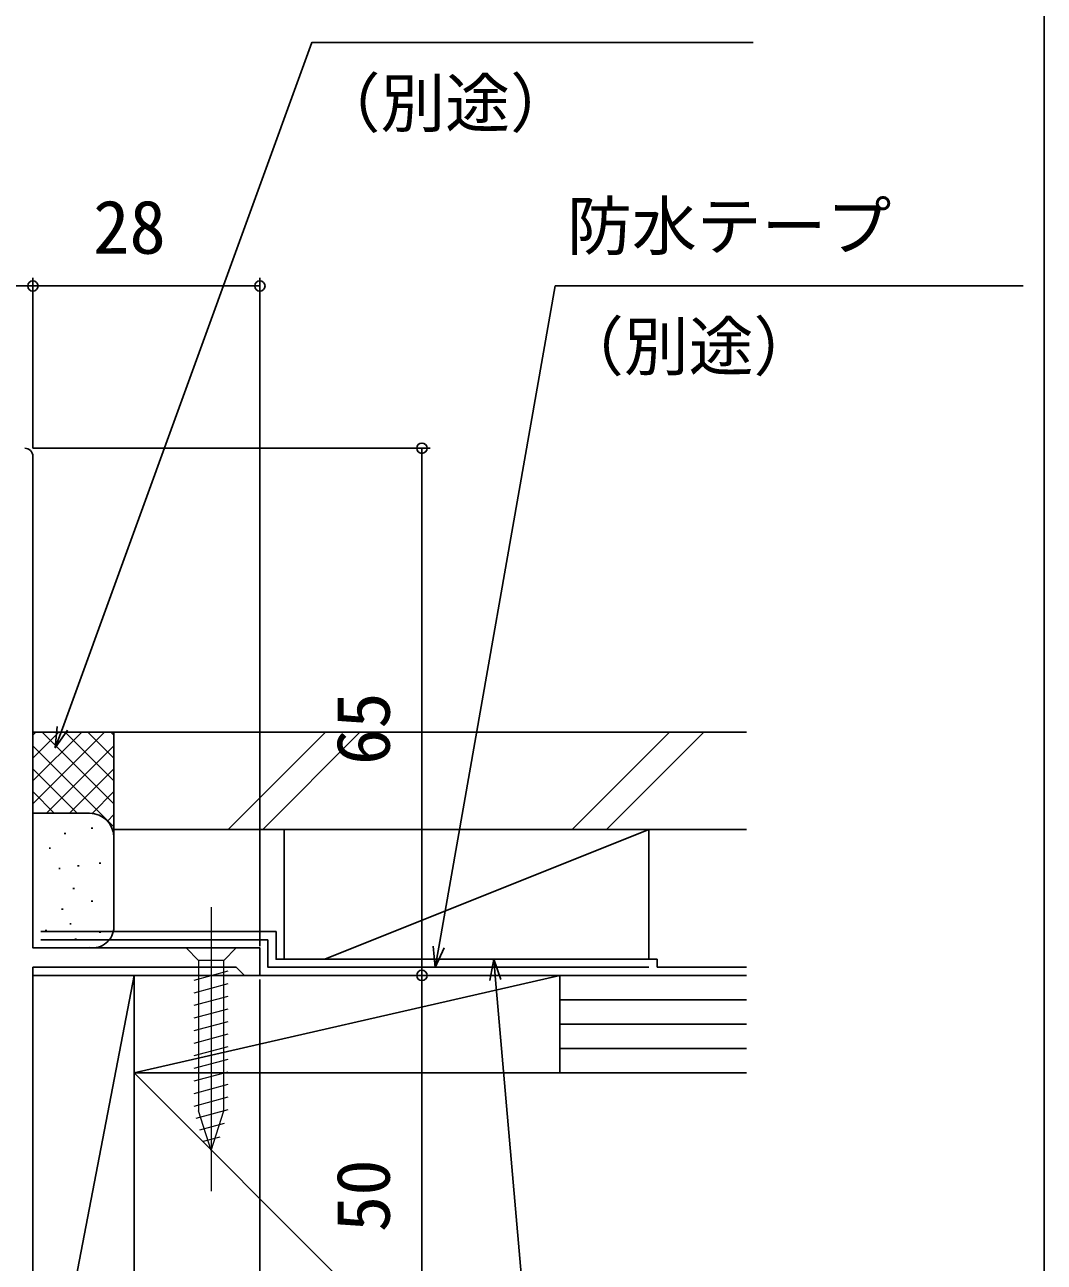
# Model space of a CAD drawing. Units: millimetres, scale not verified. Extents: x -525 to 525, y -783 to 779.
# Drawn here: x 399.2 to 525, y -480.1 to -327.5 of the extents above; entities that cross this region are included whole.
import ezdxf
from ezdxf.enums import TextEntityAlignment as Align

# ---------------------------------------------------------------- set-up
doc = ezdxf.new("R2010")
doc.units = ezdxf.units.MM
doc.header["$LTSCALE"] = 4
for name, color, linetype in [('0-3_YKK_11', 7, 'Continuous'), ('0-7_YKK_D', 6, 'Continuous'), ('0-8_YKK_ZWAK', 7, 'Continuous'), ('0-9_YSS_K', 3, 'Continuous'), ('0-A_YSS_KE', 3, 'Continuous')]:
    doc.layers.add(name, color=color, linetype=linetype)
doc.layers.add('0-5_YKK_13', color=4, linetype='Continuous', lineweight=18)
doc.styles.add('ＭＳ ゴシック', font='')
doc.styles.get('ＭＳ ゴシック').set_extended_font_data('MS Gothic')

msp = doc.modelspace()

# ---------------------------------------------------------------- linework, layer by layer
at = {"layer": '0-3_YKK_11'}
msp.add_lwpolyline([(400.241, -380.699), (400.241, -441.299), (428.241, -441.299), (428.241, -444.699), (426.341, -444.699), (425.841, -444.199), (425.341, -443.699), (400.241, -443.699), (400.241, -494.699), (398.741, -494.699), (398.741, -507.199), (400.241, -507.199), (400.241, -509.699), (396.241, -509.699), (396.241, -494.699), (344.241, -494.699), (344.241, -492.899), (346.241, -492.899), (346.241, -468.199), (349.541, -468.199)], dxfattribs=at)
msp.add_arc((399.241, -380.699), 1, 0.00001, 89.99999, dxfattribs=at)
at = {"layer": '0-5_YKK_13'}
for p, q in [((422.241, -436.299), (422.241, -471.299)), ((425.341, -441.299), (419.141, -441.299)), ((419.141, -441.299), (420.691, -442.849)), ((425.341, -441.299), (423.791, -442.849)), ((420.691, -442.849), (420.691, -461.383)), ((423.791, -442.849), (420.691, -442.849)), ((423.791, -461.383), (423.791, -442.849)), ((420.141, -445.275), (424.341, -444.15)), ((420.141, -446.828), (424.341, -445.703)), ((420.141, -448.381), (424.341, -447.256)), ((420.141, -449.934), (424.341, -448.809)), ((420.141, -451.487), (424.341, -450.362)), ((420.141, -453.04), (424.341, -451.915)), ((420.141, -454.593), (424.341, -453.468)), ((420.141, -456.146), (424.341, -455.02)), ((420.141, -457.699), (424.341, -456.573)), ((420.141, -459.252), (424.341, -458.126)), ((420.141, -460.805), (424.341, -459.679)), ((420.4, -462.288), (424.341, -461.232)), ((422.241, -466.299), (420.691, -461.383)), ((422.241, -466.299), (423.791, -461.383)), ((420.851, -463.72), (423.887, -462.907)), ((421.303, -465.152), (423.352, -464.603))]:
    msp.add_line(p, q, dxfattribs=at)
at = {"layer": '0-7_YKK_D'}
for p, q in [((400.241, -359.699), (388.241, -359.699)), ((400.241, -379.707), (400.241, -358.699)), ((400.241, -379.707), (400.241, -358.699)), ((428.241, -359.699), (400.241, -359.699)), ((428.241, -441.107), (428.241, -358.699)), ((400.241, -379.699), (449.241, -379.699)), ((448.241, -379.699), (448.241, -444.699)), ((428.241, -445.199), (428.241, -758.709)), ((428.741, -444.699), (449.241, -444.699)), ((428.741, -444.699), (449.241, -444.699)), ((448.241, -444.699), (448.241, -494.699))]:
    msp.add_line(p, q, dxfattribs=at)
for points in [[(403.011, -416.637), (403.883, -414.24), (434.653, -329.699), (489.112, -329.699)], [(449.866, -443.708), (450.309, -441.197), (464.679, -359.699), (522.411, -359.699)], [(404.525, -414.474), (403.011, -416.637), (403.241, -414.007)], [(450.982, -441.315), (449.866, -443.708), (449.636, -441.078)], [(456.627, -445.308), (457.085, -442.708), (457.988, -445.189)], [(457.085, -442.708), (457.308, -445.248), (466.446, -549.699), (470.496, -549.699)]]:
    msp.add_lwpolyline(points, dxfattribs=at)
for centre in [(400.241, -359.699), (400.241, -359.699), (428.241, -359.699), (448.241, -379.699), (448.241, -444.699), (448.241, -444.699)]:
    msp.add_circle(centre, 0.637, dxfattribs=at)
at = {"layer": '0-8_YKK_ZWAK'}
msp.add_lwpolyline([(-525, -782.7), (525, -782.7), (525, 747.3)], dxfattribs=at)
at = {"layer": '0-9_YSS_K'}
for p, q in [((410.238, -414.699), (400.238, -414.699)), ((400.238, -423.557), (409.096, -414.699)), ((400.238, -420.728), (406.268, -414.699)), ((400.238, -417.9), (403.44, -414.699)), ((400.238, -415.072), (400.611, -414.699)), ((401.381, -414.699), (410.238, -423.557)), ((404.209, -414.699), (410.238, -420.728)), ((407.037, -414.699), (410.238, -417.9)), ((409.866, -414.699), (410.238, -415.072)), ((410.238, -427.699), (410.238, -414.699)), ((436.349, -414.699), (424.349, -426.699)), ((440.591, -414.699), (428.591, -426.699)), ((478.775, -414.699), (466.775, -426.699)), ((483.018, -414.699), (471.018, -426.699)), ((400.238, -416.385), (410.238, -426.385)), ((401.925, -424.699), (410.238, -416.385)), ((400.238, -419.214), (405.724, -424.699)), ((404.753, -424.699), (410.238, -419.214)), ((400.238, -422.042), (402.913, -424.717)), ((407.564, -424.717), (410.238, -422.042)), ((407.238, -424.699), (400.238, -424.699)), ((409.444, -425.665), (410.238, -424.871)), ((404.095, -427.194), (404.295, -427.194)), ((407.433, -426.527), (407.633, -426.527)), ((431.238, -426.699), (431.238, -442.699)), ((431.238, -426.699), (476.238, -426.699)), ((436.238, -442.699), (476.238, -426.699)), ((476.238, -426.699), (476.238, -442.699)), ((410.238, -438.799), (410.238, -427.699)), ((402.239, -429.025), (402.439, -429.025)), ((403.428, -431.534), (403.628, -431.534)), ((405.764, -431.2), (405.964, -431.2)), ((408.435, -430.866), (408.635, -430.866)), ((405.162, -433.993), (405.362, -433.993)), ((407.433, -435.54), (407.633, -435.54)), ((403.762, -436.541), (403.962, -436.541)), ((401.779, -439.15), (401.979, -439.15)), ((404.783, -438.319), (404.983, -438.319)), ((408.435, -439.382), (408.635, -439.382)), ((405.431, -440.213), (405.631, -440.213)), ((400.538, -441.299), (407.238, -441.299)), ((465.238, -444.699), (412.738, -456.699)), ((476.238, -444.699), (431.238, -444.699)), ((465.238, -456.699), (465.238, -444.699)), ((488.27, -444.699), (465.238, -444.699)), ((488.27, -447.699), (465.238, -447.699)), ((488.27, -450.699), (465.238, -450.699)), ((488.27, -453.699), (465.238, -453.699)), ((412.741, -456.699), (488.27, -532.228)), ((465.238, -456.699), (488.27, -456.699))]:
    msp.add_line(p, q, dxfattribs=at)
msp.add_lwpolyline([(412.738, -509.699), (412.738, -444.699), (400.238, -444.699), (400.238, -509.699), (412.738, -444.699)], dxfattribs=at)
msp.add_lwpolyline([(465.238, -456.699), (465.238, -444.699), (412.738, -444.699), (412.738, -456.699)], close=True, dxfattribs=at)
for centre, radius, start, end in [((407.238, -427.699), 3, 360, 90), ((407.631, -438.69), 2.609, 261.34878, 358.26236)]:
    msp.add_arc(centre, radius, start, end, dxfattribs=at)
at = {"layer": '0-A_YSS_KE'}
for p, q in [((488.27, -426.699), (410.238, -426.699)), ((430.238, -439.299), (401.241, -439.299)), ((429.238, -440.299), (401.241, -440.299)), ((477.238, -442.699), (477.238, -443.699)), ((477.238, -443.699), (488.27, -443.699))]:
    msp.add_line(p, q, dxfattribs=at)
for points in [[(488.27, -414.699), (410.238, -414.699), (410.238, -426.699)], [(430.238, -439.299), (430.238, -442.699), (477.238, -442.699)], [(429.238, -440.299), (429.238, -443.699), (476.238, -443.699)], [(488.27, -456.699), (412.741, -456.699), (412.741, -561.699), (488.27, -561.699)]]:
    msp.add_lwpolyline(points, dxfattribs=at)

# ---------------------------------------------------------------- texts
at = {"layer": '0-7_YKK_D', "style": 'ＭＳ ゴシック'}
for s, height, p in [('（別途）', 5.865, (435.112, -341.833)), ('28', 6.598, (407.67, -357.699)), ('防水テープ', 5.865, (466.139, -357)), ('（別途）', 5.865, (465.139, -371.833))]:
    msp.add_text(s, height=height, dxfattribs=at).set_placement(p, align=Align.BOTTOM_LEFT)
for s, p in [('65', (446.241, -418.77)), ('50', (446.241, -476.347))]:
    msp.add_text(s, height=6.598, rotation=90, dxfattribs=at).set_placement(p, align=Align.BOTTOM_LEFT)

doc.saveas('drawing.dxf')
